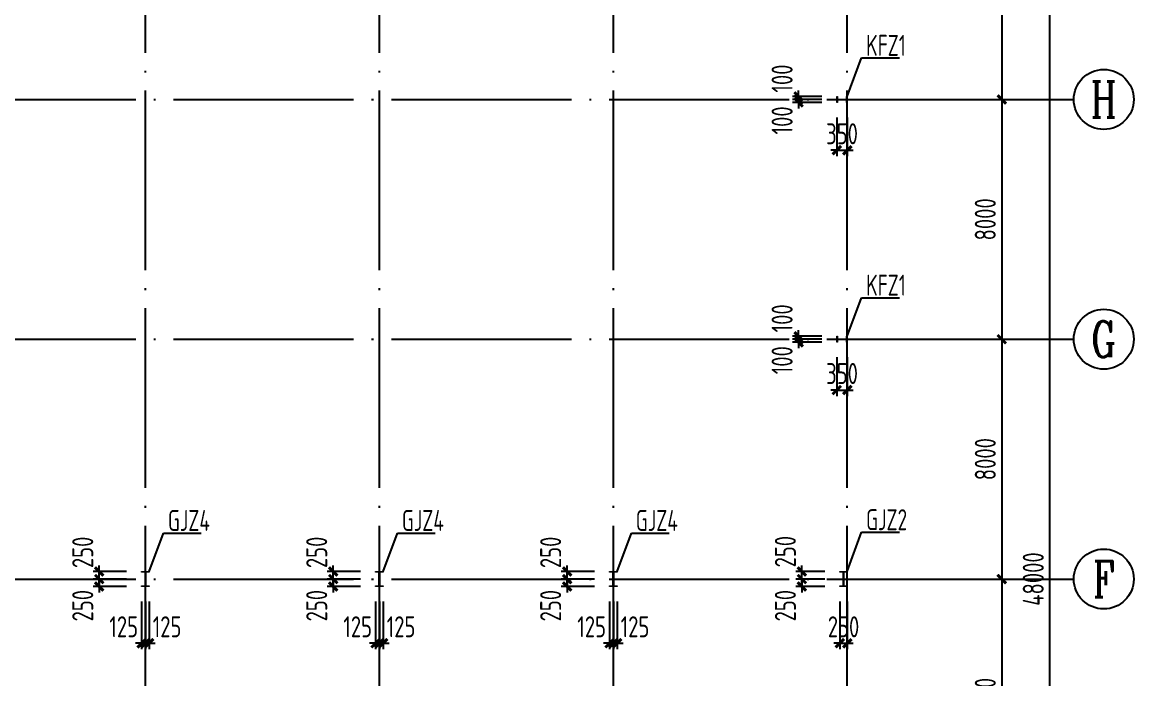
# Model space of a CAD drawing. Extents: x -2746917 to -971774, y -3334247 to -3250358.
# Drawn here: x -2142069 to -2123541, y -3295203 to -3284250 of the extents above; entities that cross this region are included whole.
import ezdxf
from ezdxf.enums import TextEntityAlignment as Align

# ---------------------------------------------------------------- set-up
doc = ezdxf.new("R2010")
doc.units = 0
doc.header["$LTSCALE"] = 1000
doc.header["$MEASUREMENT"] = 0
doc.header["$PDMODE"] = 35
doc.linetypes.add('DOTE', pattern=[2.42, 2, -0.2, 0.02, -0.2])
doc.layers.get('0').update_dxf_attribs({"linetype": 'CONTINUOUS'})
doc.layers.get('Defpoints').update_dxf_attribs({"linetype": 'CONTINUOUS'})
for name, color, linetype in [('AXIS', 253, 'DOTE'), ('COLU', 7, 'CONTINUOUS'), ('DIM', 3, 'CONTINUOUS'), ('NUM', 7, 'CONTINUOUS'), ('TEXT', 7, 'CONTINUOUS')]:
    doc.layers.add(name, color=color, linetype=linetype)
doc.styles.add('TSSD_Axis', font='Complex.shx', dxfattribs={"width": 0.7, "bigfont": 'hztxt.shx'})
doc.styles.add('TSSD_Dimension', font='tssdeng.shx', dxfattribs={"width": 0.75, "bigfont": 'Hztxt.shx'})
doc.styles.add('TSSD_Rein', font='Tssdeng.shx', dxfattribs={"width": 0.75, "bigfont": 'hztxt.shx'})
doc.dimstyles.new('TSSD_200_100', dxfattribs={"dimtxt": 350, "dimasz": 100, "dimexe": 100, "dimexo": 250, "dimgap": 100, "dimtad": 1, "dimdec": 0, "dimlfac": 2, "dimzin": 0, "dimdsep": 46, "dimtxsty": 'TSSD_Dimension', "dimblk": 'ARCHTICK', "dimcen": 0, "dimdle": 100, "dimclrt": 7, "dimadec": 0, "dimazin": 0, "dimtfac": 1, "dimtdec": 0, "dimtix": 1, "dimtmove": 2, "dimatfit": 3, "dimfxl": 1, "dimtolj": 1, "dimtzin": 0, "dimarcsym": 0})

# ---------------------------------------------------------------- blocks, each defined once
blk = doc.blocks.new('_ArchTick')
at = {"color": 0, "const_width": 0.5}
blk.add_lwpolyline([(-0.71, -0.71), (0.71, 0.71)], dxfattribs=at)
blk = doc.blocks.new('*D1140')
at = {"layer": 'Defpoints', "color": 0, "ltscale": 1.5}
for p in [(-2127316, -3281539), (-2127316, -3285539), (-2125741, -3285539)]:
    blk.add_point(p, dxfattribs=at)
at = {"layer": 'DIM', "color": 0, "lineweight": -2, "ltscale": 1.5}
for p, q in [((-2127066, -3281539), (-2125641, -3281539)), ((-2125741, -3281439), (-2125741, -3285639)), ((-2127066, -3285539), (-2125641, -3285539))]:
    blk.add_line(p, q, dxfattribs=at)
at = {"layer": 'DIM', "color": 0, "lineweight": -2, "ltscale": 1.5, "xscale": 100, "yscale": 100, "zscale": 100}
for p, rotation in [((-2125741, -3281539), 90), ((-2125741, -3285539), 270)]:
    blk.add_blockref('_ArchTick', p, dxfattribs=dict(at, rotation=rotation))
at = {"layer": 'DIM', "color": 7, "ltscale": 1.5, "insert": (-2126016, -3283539), "char_height": 350, "attachment_point": 5, "rotation": 90, "style": 'TSSD_Dimension'}
blk.add_mtext('\\A1;8000', dxfattribs=at)
blk = doc.blocks.new('*D1141')
at = {"layer": 'Defpoints', "color": 0, "ltscale": 1.5}
for p in [(-2127316, -3285539), (-2127316, -3289539), (-2125741, -3289539)]:
    blk.add_point(p, dxfattribs=at)
at = {"layer": 'DIM', "color": 0, "lineweight": -2, "ltscale": 1.5}
for p, q in [((-2125741, -3285439), (-2125741, -3289639)), ((-2127066, -3285539), (-2125641, -3285539)), ((-2127066, -3289539), (-2125641, -3289539))]:
    blk.add_line(p, q, dxfattribs=at)
at = {"layer": 'DIM', "color": 0, "lineweight": -2, "ltscale": 1.5, "xscale": 100, "yscale": 100, "zscale": 100}
for p, rotation in [((-2125741, -3285539), 90), ((-2125741, -3289539), 270)]:
    blk.add_blockref('_ArchTick', p, dxfattribs=dict(at, rotation=rotation))
at = {"layer": 'DIM', "color": 7, "ltscale": 1.5, "insert": (-2126016, -3287539), "char_height": 350, "attachment_point": 5, "rotation": 90, "style": 'TSSD_Dimension'}
blk.add_mtext('\\A1;8000', dxfattribs=at)
blk = doc.blocks.new('*D1142')
at = {"layer": 'Defpoints', "color": 0, "ltscale": 1.5}
for p in [(-2127316, -3289539), (-2127316, -3293539), (-2125741, -3293539)]:
    blk.add_point(p, dxfattribs=at)
at = {"layer": 'DIM', "color": 0, "lineweight": -2, "ltscale": 1.5}
for p, q in [((-2125741, -3289439), (-2125741, -3293639)), ((-2127066, -3289539), (-2125641, -3289539)), ((-2127066, -3293539), (-2125641, -3293539))]:
    blk.add_line(p, q, dxfattribs=at)
at = {"layer": 'DIM', "color": 0, "lineweight": -2, "ltscale": 1.5, "xscale": 100, "yscale": 100, "zscale": 100}
for p, rotation in [((-2125741, -3289539), 90), ((-2125741, -3293539), 270)]:
    blk.add_blockref('_ArchTick', p, dxfattribs=dict(at, rotation=rotation))
at = {"layer": 'DIM', "color": 7, "ltscale": 1.5, "insert": (-2126016, -3291539), "char_height": 350, "attachment_point": 5, "rotation": 90, "style": 'TSSD_Dimension'}
blk.add_mtext('\\A1;8000', dxfattribs=at)
blk = doc.blocks.new('*D1143')
at = {"layer": 'Defpoints', "color": 0, "ltscale": 1.5}
for p in [(-2127316, -3293539), (-2127316, -3297539), (-2125741, -3297539)]:
    blk.add_point(p, dxfattribs=at)
at = {"layer": 'DIM', "color": 0, "lineweight": -2, "ltscale": 1.5}
for p, q in [((-2127066, -3293539), (-2125641, -3293539)), ((-2125741, -3293439), (-2125741, -3297639)), ((-2127066, -3297539), (-2125641, -3297539))]:
    blk.add_line(p, q, dxfattribs=at)
at = {"layer": 'DIM', "color": 0, "lineweight": -2, "ltscale": 1.5, "xscale": 100, "yscale": 100, "zscale": 100}
for p, rotation in [((-2125741, -3293539), 90), ((-2125741, -3297539), 270)]:
    blk.add_blockref('_ArchTick', p, dxfattribs=dict(at, rotation=rotation))
at = {"layer": 'DIM', "color": 7, "ltscale": 1.5, "insert": (-2126016, -3295539), "char_height": 350, "attachment_point": 5, "rotation": 90, "style": 'TSSD_Dimension'}
blk.add_mtext('\\A1;8000', dxfattribs=at)
blk = doc.blocks.new('*D1146')
at = {"layer": 'Defpoints', "color": 0, "ltscale": 1.5}
for p in [(-2127316, -3281539), (-2124941, -3281539), (-2127316, -3305539)]:
    blk.add_point(p, dxfattribs=at)
at = {"layer": 'DIM', "color": 0, "lineweight": -2, "ltscale": 1.5}
for p, q in [((-2127066, -3281539), (-2124841, -3281539)), ((-2124941, -3305639), (-2124941, -3281439)), ((-2127066, -3305539), (-2124841, -3305539))]:
    blk.add_line(p, q, dxfattribs=at)
at = {"layer": 'DIM', "color": 0, "lineweight": -2, "ltscale": 1.5, "xscale": 100, "yscale": 100, "zscale": 100}
for p, rotation in [((-2124941, -3281539), 90), ((-2124941, -3305539), 270)]:
    blk.add_blockref('_ArchTick', p, dxfattribs=dict(at, rotation=rotation))
at = {"layer": 'DIM', "color": 7, "ltscale": 1.5, "insert": (-2125216, -3293539), "char_height": 350, "attachment_point": 5, "rotation": 90, "style": 'TSSD_Dimension'}
blk.add_mtext('\\A1;48000', dxfattribs=at)
blk = doc.blocks.new('*D1243')
at = {"layer": 'Defpoints', "color": 0, "ltscale": 1.5}
for p in [(-2140079, -3293664), (-2140016, -3293664), (-2140016, -3294610)]:
    blk.add_point(p, dxfattribs=at)
at = {"layer": 'DIM', "color": 0, "lineweight": -2, "ltscale": 1.5}
for p, q in [((-2140079, -3293914), (-2140079, -3294710)), ((-2140016, -3293914), (-2140016, -3294710)), ((-2140079, -3294610), (-2140179, -3294610)), ((-2140079, -3294610), (-2140016, -3294610)), ((-2140016, -3294610), (-2139916, -3294610))]:
    blk.add_line(p, q, dxfattribs=at)
at = {"layer": 'DIM', "color": 0, "lineweight": -2, "ltscale": 1.5, "xscale": 100, "yscale": 100, "zscale": 100}
blk.add_blockref('_ArchTick', (-2140079, -3294610), dxfattribs=at)
at = {"layer": 'DIM', "color": 0, "lineweight": -2, "ltscale": 1.5, "xscale": 100, "yscale": 100, "zscale": 100, "rotation": 180}
blk.add_blockref('_ArchTick', (-2140016, -3294610), dxfattribs=at)
at = {"layer": 'DIM', "color": 7, "ltscale": 1.5, "insert": (-2140378, -3294335), "char_height": 350, "attachment_point": 5, "style": 'TSSD_Dimension'}
blk.add_mtext('\\A1;125', dxfattribs=at)
blk = doc.blocks.new('*D1244')
at = {"layer": 'Defpoints', "color": 0, "ltscale": 1.5}
for p in [(-2140016, -3293664), (-2139954, -3293664), (-2139954, -3294610)]:
    blk.add_point(p, dxfattribs=at)
at = {"layer": 'DIM', "color": 0, "lineweight": -2, "ltscale": 1.5}
for p, q in [((-2140016, -3293914), (-2140016, -3294710)), ((-2139954, -3293914), (-2139954, -3294710)), ((-2140016, -3294610), (-2140116, -3294610)), ((-2140016, -3294610), (-2139954, -3294610)), ((-2139954, -3294610), (-2139854, -3294610))]:
    blk.add_line(p, q, dxfattribs=at)
at = {"layer": 'DIM', "color": 0, "lineweight": -2, "ltscale": 1.5, "xscale": 100, "yscale": 100, "zscale": 100}
blk.add_blockref('_ArchTick', (-2140016, -3294610), dxfattribs=at)
at = {"layer": 'DIM', "color": 0, "lineweight": -2, "ltscale": 1.5, "xscale": 100, "yscale": 100, "zscale": 100, "rotation": 180}
blk.add_blockref('_ArchTick', (-2139954, -3294610), dxfattribs=at)
at = {"layer": 'DIM', "color": 7, "ltscale": 1.5, "insert": (-2139655, -3294335), "char_height": 350, "attachment_point": 5, "style": 'TSSD_Dimension'}
blk.add_mtext('\\A1;125', dxfattribs=at)
blk = doc.blocks.new('*D1245')
at = {"layer": 'Defpoints', "color": 0, "ltscale": 1.5}
for p in [(-2140786, -3293414), (-2140079, -3293414), (-2140079, -3293539)]:
    blk.add_point(p, dxfattribs=at)
at = {"layer": 'DIM', "color": 0, "lineweight": -2, "ltscale": 1.5}
for p, q in [((-2140786, -3293414), (-2140786, -3293314)), ((-2140329, -3293414), (-2140886, -3293414)), ((-2140329, -3293539), (-2140886, -3293539)), ((-2140786, -3293539), (-2140786, -3293414)), ((-2140786, -3293539), (-2140786, -3293639))]:
    blk.add_line(p, q, dxfattribs=at)
at = {"layer": 'DIM', "color": 0, "lineweight": -2, "ltscale": 1.5, "xscale": 100, "yscale": 100, "zscale": 100}
for p, rotation in [((-2140786, -3293414), 270), ((-2140786, -3293539), 90)]:
    blk.add_blockref('_ArchTick', p, dxfattribs=dict(at, rotation=rotation))
at = {"layer": 'DIM', "color": 7, "ltscale": 1.5, "insert": (-2141061, -3293094), "char_height": 350, "attachment_point": 5, "rotation": 90, "style": 'TSSD_Dimension'}
blk.add_mtext('\\A1;250', dxfattribs=at)
blk = doc.blocks.new('*D1246')
at = {"layer": 'Defpoints', "color": 0, "ltscale": 1.5}
for p in [(-2140786, -3293539), (-2140079, -3293539), (-2140079, -3293664)]:
    blk.add_point(p, dxfattribs=at)
at = {"layer": 'DIM', "color": 0, "lineweight": -2, "ltscale": 1.5}
for p, q in [((-2140329, -3293539), (-2140886, -3293539)), ((-2140786, -3293539), (-2140786, -3293439)), ((-2140786, -3293664), (-2140786, -3293539)), ((-2140329, -3293664), (-2140886, -3293664)), ((-2140786, -3293664), (-2140786, -3293764))]:
    blk.add_line(p, q, dxfattribs=at)
at = {"layer": 'DIM', "color": 0, "lineweight": -2, "ltscale": 1.5, "xscale": 100, "yscale": 100, "zscale": 100}
for p, rotation in [((-2140786, -3293539), 270), ((-2140786, -3293664), 90)]:
    blk.add_blockref('_ArchTick', p, dxfattribs=dict(at, rotation=rotation))
at = {"layer": 'DIM', "color": 7, "ltscale": 1.5, "insert": (-2141061, -3293983), "char_height": 350, "attachment_point": 5, "rotation": 90, "style": 'TSSD_Dimension'}
blk.add_mtext('\\A1;250', dxfattribs=at)
blk = doc.blocks.new('*D1253')
at = {"layer": 'Defpoints', "color": 0, "ltscale": 1.5}
for p in [(-2136179, -3293664), (-2136116, -3293664), (-2136116, -3294610)]:
    blk.add_point(p, dxfattribs=at)
at = {"layer": 'DIM', "color": 0, "lineweight": -2, "ltscale": 1.5}
for p, q in [((-2136179, -3293914), (-2136179, -3294710)), ((-2136116, -3293914), (-2136116, -3294710)), ((-2136179, -3294610), (-2136279, -3294610)), ((-2136179, -3294610), (-2136116, -3294610)), ((-2136116, -3294610), (-2136016, -3294610))]:
    blk.add_line(p, q, dxfattribs=at)
at = {"layer": 'DIM', "color": 0, "lineweight": -2, "ltscale": 1.5, "xscale": 100, "yscale": 100, "zscale": 100}
blk.add_blockref('_ArchTick', (-2136179, -3294610), dxfattribs=at)
at = {"layer": 'DIM', "color": 0, "lineweight": -2, "ltscale": 1.5, "xscale": 100, "yscale": 100, "zscale": 100, "rotation": 180}
blk.add_blockref('_ArchTick', (-2136116, -3294610), dxfattribs=at)
at = {"layer": 'DIM', "color": 7, "ltscale": 1.5, "insert": (-2136478, -3294335), "char_height": 350, "attachment_point": 5, "style": 'TSSD_Dimension'}
blk.add_mtext('\\A1;125', dxfattribs=at)
blk = doc.blocks.new('*D1254')
at = {"layer": 'Defpoints', "color": 0, "ltscale": 1.5}
for p in [(-2136116, -3293664), (-2136054, -3293664), (-2136054, -3294610)]:
    blk.add_point(p, dxfattribs=at)
at = {"layer": 'DIM', "color": 0, "lineweight": -2, "ltscale": 1.5}
for p, q in [((-2136116, -3293914), (-2136116, -3294710)), ((-2136054, -3293914), (-2136054, -3294710)), ((-2136116, -3294610), (-2136216, -3294610)), ((-2136116, -3294610), (-2136054, -3294610)), ((-2136054, -3294610), (-2135954, -3294610))]:
    blk.add_line(p, q, dxfattribs=at)
at = {"layer": 'DIM', "color": 0, "lineweight": -2, "ltscale": 1.5, "xscale": 100, "yscale": 100, "zscale": 100}
blk.add_blockref('_ArchTick', (-2136116, -3294610), dxfattribs=at)
at = {"layer": 'DIM', "color": 0, "lineweight": -2, "ltscale": 1.5, "xscale": 100, "yscale": 100, "zscale": 100, "rotation": 180}
blk.add_blockref('_ArchTick', (-2136054, -3294610), dxfattribs=at)
at = {"layer": 'DIM', "color": 7, "ltscale": 1.5, "insert": (-2135755, -3294335), "char_height": 350, "attachment_point": 5, "style": 'TSSD_Dimension'}
blk.add_mtext('\\A1;125', dxfattribs=at)
blk = doc.blocks.new('*D1255')
at = {"layer": 'Defpoints', "color": 0, "ltscale": 1.5}
for p in [(-2136886, -3293414), (-2136179, -3293414), (-2136179, -3293539)]:
    blk.add_point(p, dxfattribs=at)
at = {"layer": 'DIM', "color": 0, "lineweight": -2, "ltscale": 1.5}
for p, q in [((-2136886, -3293414), (-2136886, -3293314)), ((-2136429, -3293414), (-2136986, -3293414)), ((-2136429, -3293539), (-2136986, -3293539)), ((-2136886, -3293539), (-2136886, -3293414)), ((-2136886, -3293539), (-2136886, -3293639))]:
    blk.add_line(p, q, dxfattribs=at)
at = {"layer": 'DIM', "color": 0, "lineweight": -2, "ltscale": 1.5, "xscale": 100, "yscale": 100, "zscale": 100}
for p, rotation in [((-2136886, -3293414), 270), ((-2136886, -3293539), 90)]:
    blk.add_blockref('_ArchTick', p, dxfattribs=dict(at, rotation=rotation))
at = {"layer": 'DIM', "color": 7, "ltscale": 1.5, "insert": (-2137161, -3293094), "char_height": 350, "attachment_point": 5, "rotation": 90, "style": 'TSSD_Dimension'}
blk.add_mtext('\\A1;250', dxfattribs=at)
blk = doc.blocks.new('*D1256')
at = {"layer": 'Defpoints', "color": 0, "ltscale": 1.5}
for p in [(-2136886, -3293539), (-2136179, -3293539), (-2136179, -3293664)]:
    blk.add_point(p, dxfattribs=at)
at = {"layer": 'DIM', "color": 0, "lineweight": -2, "ltscale": 1.5}
for p, q in [((-2136429, -3293539), (-2136986, -3293539)), ((-2136886, -3293539), (-2136886, -3293439)), ((-2136886, -3293664), (-2136886, -3293539)), ((-2136429, -3293664), (-2136986, -3293664)), ((-2136886, -3293664), (-2136886, -3293764))]:
    blk.add_line(p, q, dxfattribs=at)
at = {"layer": 'DIM', "color": 0, "lineweight": -2, "ltscale": 1.5, "xscale": 100, "yscale": 100, "zscale": 100}
for p, rotation in [((-2136886, -3293539), 270), ((-2136886, -3293664), 90)]:
    blk.add_blockref('_ArchTick', p, dxfattribs=dict(at, rotation=rotation))
at = {"layer": 'DIM', "color": 7, "ltscale": 1.5, "insert": (-2137161, -3293983), "char_height": 350, "attachment_point": 5, "rotation": 90, "style": 'TSSD_Dimension'}
blk.add_mtext('\\A1;250', dxfattribs=at)
blk = doc.blocks.new('*D1263')
at = {"layer": 'Defpoints', "color": 0, "ltscale": 1.5}
for p in [(-2132279, -3293664), (-2132216, -3293664), (-2132216, -3294610)]:
    blk.add_point(p, dxfattribs=at)
at = {"layer": 'DIM', "color": 0, "lineweight": -2, "ltscale": 1.5}
for p, q in [((-2132279, -3293914), (-2132279, -3294710)), ((-2132216, -3293914), (-2132216, -3294710)), ((-2132279, -3294610), (-2132379, -3294610)), ((-2132279, -3294610), (-2132216, -3294610)), ((-2132216, -3294610), (-2132116, -3294610))]:
    blk.add_line(p, q, dxfattribs=at)
at = {"layer": 'DIM', "color": 0, "lineweight": -2, "ltscale": 1.5, "xscale": 100, "yscale": 100, "zscale": 100}
blk.add_blockref('_ArchTick', (-2132279, -3294610), dxfattribs=at)
at = {"layer": 'DIM', "color": 0, "lineweight": -2, "ltscale": 1.5, "xscale": 100, "yscale": 100, "zscale": 100, "rotation": 180}
blk.add_blockref('_ArchTick', (-2132216, -3294610), dxfattribs=at)
at = {"layer": 'DIM', "color": 7, "ltscale": 1.5, "insert": (-2132578, -3294335), "char_height": 350, "attachment_point": 5, "style": 'TSSD_Dimension'}
blk.add_mtext('\\A1;125', dxfattribs=at)
blk = doc.blocks.new('*D1264')
at = {"layer": 'Defpoints', "color": 0, "ltscale": 1.5}
for p in [(-2132216, -3293664), (-2132154, -3293664), (-2132154, -3294610)]:
    blk.add_point(p, dxfattribs=at)
at = {"layer": 'DIM', "color": 0, "lineweight": -2, "ltscale": 1.5}
for p, q in [((-2132216, -3293914), (-2132216, -3294710)), ((-2132154, -3293914), (-2132154, -3294710)), ((-2132216, -3294610), (-2132316, -3294610)), ((-2132216, -3294610), (-2132154, -3294610)), ((-2132154, -3294610), (-2132054, -3294610))]:
    blk.add_line(p, q, dxfattribs=at)
at = {"layer": 'DIM', "color": 0, "lineweight": -2, "ltscale": 1.5, "xscale": 100, "yscale": 100, "zscale": 100}
blk.add_blockref('_ArchTick', (-2132216, -3294610), dxfattribs=at)
at = {"layer": 'DIM', "color": 0, "lineweight": -2, "ltscale": 1.5, "xscale": 100, "yscale": 100, "zscale": 100, "rotation": 180}
blk.add_blockref('_ArchTick', (-2132154, -3294610), dxfattribs=at)
at = {"layer": 'DIM', "color": 7, "ltscale": 1.5, "insert": (-2131855, -3294335), "char_height": 350, "attachment_point": 5, "style": 'TSSD_Dimension'}
blk.add_mtext('\\A1;125', dxfattribs=at)
blk = doc.blocks.new('*D1265')
at = {"layer": 'Defpoints', "color": 0, "ltscale": 1.5}
for p in [(-2132986, -3293414), (-2132279, -3293414), (-2132279, -3293539)]:
    blk.add_point(p, dxfattribs=at)
at = {"layer": 'DIM', "color": 0, "lineweight": -2, "ltscale": 1.5}
for p, q in [((-2132986, -3293414), (-2132986, -3293314)), ((-2132529, -3293414), (-2133086, -3293414)), ((-2132529, -3293539), (-2133086, -3293539)), ((-2132986, -3293539), (-2132986, -3293414)), ((-2132986, -3293539), (-2132986, -3293639))]:
    blk.add_line(p, q, dxfattribs=at)
at = {"layer": 'DIM', "color": 0, "lineweight": -2, "ltscale": 1.5, "xscale": 100, "yscale": 100, "zscale": 100}
for p, rotation in [((-2132986, -3293414), 270), ((-2132986, -3293539), 90)]:
    blk.add_blockref('_ArchTick', p, dxfattribs=dict(at, rotation=rotation))
at = {"layer": 'DIM', "color": 7, "ltscale": 1.5, "insert": (-2133261, -3293094), "char_height": 350, "attachment_point": 5, "rotation": 90, "style": 'TSSD_Dimension'}
blk.add_mtext('\\A1;250', dxfattribs=at)
blk = doc.blocks.new('*D1266')
at = {"layer": 'Defpoints', "color": 0, "ltscale": 1.5}
for p in [(-2132986, -3293539), (-2132279, -3293539), (-2132279, -3293664)]:
    blk.add_point(p, dxfattribs=at)
at = {"layer": 'DIM', "color": 0, "lineweight": -2, "ltscale": 1.5}
for p, q in [((-2132529, -3293539), (-2133086, -3293539)), ((-2132986, -3293539), (-2132986, -3293439)), ((-2132986, -3293664), (-2132986, -3293539)), ((-2132529, -3293664), (-2133086, -3293664)), ((-2132986, -3293664), (-2132986, -3293764))]:
    blk.add_line(p, q, dxfattribs=at)
at = {"layer": 'DIM', "color": 0, "lineweight": -2, "ltscale": 1.5, "xscale": 100, "yscale": 100, "zscale": 100}
for p, rotation in [((-2132986, -3293539), 270), ((-2132986, -3293664), 90)]:
    blk.add_blockref('_ArchTick', p, dxfattribs=dict(at, rotation=rotation))
at = {"layer": 'DIM', "color": 7, "ltscale": 1.5, "insert": (-2133261, -3293983), "char_height": 350, "attachment_point": 5, "rotation": 90, "style": 'TSSD_Dimension'}
blk.add_mtext('\\A1;250', dxfattribs=at)
blk = doc.blocks.new('*D1269')
at = {"layer": 'Defpoints', "color": 0, "ltscale": 1.5}
for p in [(-2128441, -3293664), (-2128316, -3293664), (-2128316, -3294610)]:
    blk.add_point(p, dxfattribs=at)
at = {"layer": 'DIM', "color": 0, "lineweight": -2, "ltscale": 1.5}
for p, q in [((-2128441, -3293914), (-2128441, -3294710)), ((-2128316, -3293914), (-2128316, -3294710)), ((-2128441, -3294610), (-2128541, -3294610)), ((-2128441, -3294610), (-2128316, -3294610)), ((-2128316, -3294610), (-2128216, -3294610))]:
    blk.add_line(p, q, dxfattribs=at)
at = {"layer": 'DIM', "color": 0, "lineweight": -2, "ltscale": 1.5, "xscale": 100, "yscale": 100, "zscale": 100}
blk.add_blockref('_ArchTick', (-2128441, -3294610), dxfattribs=at)
at = {"layer": 'DIM', "color": 0, "lineweight": -2, "ltscale": 1.5, "xscale": 100, "yscale": 100, "zscale": 100, "rotation": 180}
blk.add_blockref('_ArchTick', (-2128316, -3294610), dxfattribs=at)
at = {"layer": 'DIM', "color": 7, "ltscale": 1.5, "insert": (-2128379, -3294335), "char_height": 350, "attachment_point": 5, "style": 'TSSD_Dimension'}
blk.add_mtext('\\A1;250', dxfattribs=at)
blk = doc.blocks.new('*D1270')
at = {"layer": 'Defpoints', "color": 0, "ltscale": 1.5}
for p in [(-2129074, -3293414), (-2128441, -3293414), (-2128441, -3293539)]:
    blk.add_point(p, dxfattribs=at)
at = {"layer": 'DIM', "color": 0, "lineweight": -2, "ltscale": 1.5}
for p, q in [((-2129074, -3293414), (-2129074, -3293314)), ((-2128691, -3293414), (-2129174, -3293414)), ((-2128691, -3293539), (-2129174, -3293539)), ((-2129074, -3293539), (-2129074, -3293414)), ((-2129074, -3293539), (-2129074, -3293639))]:
    blk.add_line(p, q, dxfattribs=at)
at = {"layer": 'DIM', "color": 0, "lineweight": -2, "ltscale": 1.5, "xscale": 100, "yscale": 100, "zscale": 100}
for p, rotation in [((-2129074, -3293414), 270), ((-2129074, -3293539), 90)]:
    blk.add_blockref('_ArchTick', p, dxfattribs=dict(at, rotation=rotation))
at = {"layer": 'DIM', "color": 7, "ltscale": 1.5, "insert": (-2129349, -3293082), "char_height": 350, "attachment_point": 5, "rotation": 90, "style": 'TSSD_Dimension'}
blk.add_mtext('\\A1;250', dxfattribs=at)
blk = doc.blocks.new('*D1271')
at = {"layer": 'Defpoints', "color": 0, "ltscale": 1.5}
for p in [(-2129074, -3293539), (-2128441, -3293539), (-2128441, -3293664)]:
    blk.add_point(p, dxfattribs=at)
at = {"layer": 'DIM', "color": 0, "lineweight": -2, "ltscale": 1.5}
for p, q in [((-2128691, -3293539), (-2129174, -3293539)), ((-2129074, -3293539), (-2129074, -3293439)), ((-2129074, -3293664), (-2129074, -3293539)), ((-2128691, -3293664), (-2129174, -3293664)), ((-2129074, -3293664), (-2129074, -3293764))]:
    blk.add_line(p, q, dxfattribs=at)
at = {"layer": 'DIM', "color": 0, "lineweight": -2, "ltscale": 1.5, "xscale": 100, "yscale": 100, "zscale": 100}
for p, rotation in [((-2129074, -3293539), 270), ((-2129074, -3293664), 90)]:
    blk.add_blockref('_ArchTick', p, dxfattribs=dict(at, rotation=rotation))
at = {"layer": 'DIM', "color": 7, "ltscale": 1.5, "insert": (-2129349, -3293983), "char_height": 350, "attachment_point": 5, "rotation": 90, "style": 'TSSD_Dimension'}
blk.add_mtext('\\A1;250', dxfattribs=at)
blk = doc.blocks.new('*D1272')
at = {"layer": 'Defpoints', "color": 0, "ltscale": 1.5}
for p in [(-2128491, -3289489), (-2129128, -3289539), (-2128491, -3289539)]:
    blk.add_point(p, dxfattribs=at)
at = {"layer": 'DIM', "color": 0, "lineweight": -2, "ltscale": 1.5}
for p, q in [((-2128741, -3289489), (-2129228, -3289489)), ((-2129128, -3289489), (-2129128, -3289389)), ((-2129128, -3289489), (-2129128, -3289539)), ((-2128741, -3289539), (-2129228, -3289539)), ((-2129128, -3289539), (-2129128, -3289639))]:
    blk.add_line(p, q, dxfattribs=at)
at = {"layer": 'DIM', "color": 0, "lineweight": -2, "ltscale": 1.5, "xscale": 100, "yscale": 100, "zscale": 100}
for p, rotation in [((-2129128, -3289489), 270), ((-2129128, -3289539), 90)]:
    blk.add_blockref('_ArchTick', p, dxfattribs=dict(at, rotation=rotation))
at = {"layer": 'DIM', "color": 7, "ltscale": 1.5, "insert": (-2129403, -3289190), "char_height": 350, "attachment_point": 5, "rotation": 90, "style": 'TSSD_Dimension'}
blk.add_mtext('\\A1;100', dxfattribs=at)
blk = doc.blocks.new('*D1273')
at = {"layer": 'Defpoints', "color": 0, "ltscale": 1.5}
for p in [(-2129128, -3289589), (-2128491, -3289539), (-2128491, -3289589)]:
    blk.add_point(p, dxfattribs=at)
at = {"layer": 'DIM', "color": 0, "lineweight": -2, "ltscale": 1.5}
for p, q in [((-2129128, -3289539), (-2129128, -3289439)), ((-2128741, -3289539), (-2129228, -3289539)), ((-2128741, -3289589), (-2129228, -3289589)), ((-2129128, -3289539), (-2129128, -3289589)), ((-2129128, -3289589), (-2129128, -3289689))]:
    blk.add_line(p, q, dxfattribs=at)
at = {"layer": 'DIM', "color": 0, "lineweight": -2, "ltscale": 1.5, "xscale": 100, "yscale": 100, "zscale": 100}
for p, rotation in [((-2129128, -3289539), 270), ((-2129128, -3289589), 90)]:
    blk.add_blockref('_ArchTick', p, dxfattribs=dict(at, rotation=rotation))
at = {"layer": 'DIM', "color": 7, "ltscale": 1.5, "insert": (-2129403, -3289888), "char_height": 350, "attachment_point": 5, "rotation": 90, "style": 'TSSD_Dimension'}
blk.add_mtext('\\A1;100', dxfattribs=at)
blk = doc.blocks.new('*D1274')
at = {"layer": 'Defpoints', "color": 0, "ltscale": 1.5}
for p in [(-2128491, -3289589), (-2128316, -3289589), (-2128316, -3290386)]:
    blk.add_point(p, dxfattribs=at)
at = {"layer": 'DIM', "color": 0, "lineweight": -2, "ltscale": 1.5}
for p, q in [((-2128491, -3289839), (-2128491, -3290486)), ((-2128316, -3289839), (-2128316, -3290486)), ((-2128491, -3290386), (-2128591, -3290386)), ((-2128491, -3290386), (-2128316, -3290386)), ((-2128316, -3290386), (-2128216, -3290386))]:
    blk.add_line(p, q, dxfattribs=at)
at = {"layer": 'DIM', "color": 0, "lineweight": -2, "ltscale": 1.5, "xscale": 100, "yscale": 100, "zscale": 100}
blk.add_blockref('_ArchTick', (-2128491, -3290386), dxfattribs=at)
at = {"layer": 'DIM', "color": 0, "lineweight": -2, "ltscale": 1.5, "xscale": 100, "yscale": 100, "zscale": 100, "rotation": 180}
blk.add_blockref('_ArchTick', (-2128316, -3290386), dxfattribs=at)
at = {"layer": 'DIM', "color": 7, "ltscale": 1.5, "insert": (-2128404, -3290111), "char_height": 350, "attachment_point": 5, "style": 'TSSD_Dimension'}
blk.add_mtext('\\A1;350', dxfattribs=at)
blk = doc.blocks.new('*D1275')
at = {"layer": 'Defpoints', "color": 0, "ltscale": 1.5}
for p in [(-2129128, -3285539), (-2128491, -3285489), (-2128491, -3285539)]:
    blk.add_point(p, dxfattribs=at)
at = {"layer": 'DIM', "color": 0, "lineweight": -2, "ltscale": 1.5}
for p, q in [((-2129128, -3285489), (-2129128, -3285389)), ((-2128741, -3285489), (-2129228, -3285489)), ((-2128741, -3285539), (-2129228, -3285539)), ((-2129128, -3285489), (-2129128, -3285539)), ((-2129128, -3285539), (-2129128, -3285639))]:
    blk.add_line(p, q, dxfattribs=at)
at = {"layer": 'DIM', "color": 0, "lineweight": -2, "ltscale": 1.5, "xscale": 100, "yscale": 100, "zscale": 100}
for p, rotation in [((-2129128, -3285489), 270), ((-2129128, -3285539), 90)]:
    blk.add_blockref('_ArchTick', p, dxfattribs=dict(at, rotation=rotation))
at = {"layer": 'DIM', "color": 7, "ltscale": 1.5, "insert": (-2129403, -3285190), "char_height": 350, "attachment_point": 5, "rotation": 90, "style": 'TSSD_Dimension'}
blk.add_mtext('\\A1;100', dxfattribs=at)
blk = doc.blocks.new('*D1276')
at = {"layer": 'Defpoints', "color": 0, "ltscale": 1.5}
for p in [(-2129128, -3285589), (-2128491, -3285539), (-2128491, -3285589)]:
    blk.add_point(p, dxfattribs=at)
at = {"layer": 'DIM', "color": 0, "lineweight": -2, "ltscale": 1.5}
for p, q in [((-2129128, -3285539), (-2129128, -3285439)), ((-2128741, -3285539), (-2129228, -3285539)), ((-2128741, -3285589), (-2129228, -3285589)), ((-2129128, -3285539), (-2129128, -3285589)), ((-2129128, -3285589), (-2129128, -3285689))]:
    blk.add_line(p, q, dxfattribs=at)
at = {"layer": 'DIM', "color": 0, "lineweight": -2, "ltscale": 1.5, "xscale": 100, "yscale": 100, "zscale": 100}
for p, rotation in [((-2129128, -3285539), 270), ((-2129128, -3285589), 90)]:
    blk.add_blockref('_ArchTick', p, dxfattribs=dict(at, rotation=rotation))
at = {"layer": 'DIM', "color": 7, "ltscale": 1.5, "insert": (-2129403, -3285888), "char_height": 350, "attachment_point": 5, "rotation": 90, "style": 'TSSD_Dimension'}
blk.add_mtext('\\A1;100', dxfattribs=at)
blk = doc.blocks.new('*D1277')
at = {"layer": 'Defpoints', "color": 0, "ltscale": 1.5}
for p in [(-2128491, -3285589), (-2128316, -3285589), (-2128316, -3286386)]:
    blk.add_point(p, dxfattribs=at)
at = {"layer": 'DIM', "color": 0, "lineweight": -2, "ltscale": 1.5}
for p, q in [((-2128491, -3285839), (-2128491, -3286486)), ((-2128316, -3285839), (-2128316, -3286486)), ((-2128491, -3286386), (-2128591, -3286386)), ((-2128491, -3286386), (-2128316, -3286386)), ((-2128316, -3286386), (-2128216, -3286386))]:
    blk.add_line(p, q, dxfattribs=at)
at = {"layer": 'DIM', "color": 0, "lineweight": -2, "ltscale": 1.5, "xscale": 100, "yscale": 100, "zscale": 100}
blk.add_blockref('_ArchTick', (-2128491, -3286386), dxfattribs=at)
at = {"layer": 'DIM', "color": 0, "lineweight": -2, "ltscale": 1.5, "xscale": 100, "yscale": 100, "zscale": 100, "rotation": 180}
blk.add_blockref('_ArchTick', (-2128316, -3286386), dxfattribs=at)
at = {"layer": 'DIM', "color": 7, "ltscale": 1.5, "insert": (-2128404, -3286111), "char_height": 350, "attachment_point": 5, "style": 'TSSD_Dimension'}
blk.add_mtext('\\A1;350', dxfattribs=at)
blk = doc.blocks.new('ts_axno')
at = {"color": 0, "linetype": 'ByBlock', "lineweight": -2}
blk.add_circle((0, 0), 0.5, dxfattribs=at)
at = {"color": 0, "linetype": 'ByBlock', "lineweight": -2, "style": 'TSSD_Axis', "width": 0.7}
blk.add_attdef('A', text='', height=0.6, dxfattribs=at).set_placement((0, 0), align=Align.MIDDLE_CENTER)

msp = doc.modelspace()

# ---------------------------------------------------------------- linework, layer by layer
at = {"layer": 'AXIS', "ltscale": 1.5}
for p, q in [((-2140016.16, -3306538.58), (-2140016.16, -3280538.58)), ((-2136116.16, -3306538.58), (-2136116.16, -3280538.58)), ((-2132216.16, -3306538.58), (-2132216.16, -3280538.58)), ((-2128316.16, -3306538.58), (-2128316.16, -3280538.58)), ((-2172216.16, -3285538.58), (-2127316.16, -3285538.58)), ((-2172216.16, -3289538.58), (-2127316.16, -3289538.58)), ((-2172216.16, -3293538.58), (-2127316.16, -3293538.58))]:
    msp.add_line(p, q, dxfattribs=at)
at = {"layer": 'COLU', "lineweight": 5, "ltscale": 1.5}
for points in [[(-2128491.16, -3285488.58), (-2128478.16, -3285488.58), (-2128478.16, -3285588.58), (-2128491.16, -3285588.58)], [(-2128478.16, -3285532.08), (-2128329.16, -3285532.08), (-2128329.16, -3285545.08), (-2128478.16, -3285545.08)], [(-2128329.16, -3285488.58), (-2128316.16, -3285488.58), (-2128316.16, -3285588.58), (-2128329.16, -3285588.58)], [(-2128491.16, -3289488.58), (-2128478.16, -3289488.58), (-2128478.16, -3289588.58), (-2128491.16, -3289588.58)], [(-2128329.16, -3289488.58), (-2128316.16, -3289488.58), (-2128316.16, -3289588.58), (-2128329.16, -3289588.58)], [(-2128478.16, -3289532.08), (-2128329.16, -3289532.08), (-2128329.16, -3289545.08), (-2128478.16, -3289545.08)], [(-2140078.66, -3293426.58), (-2140078.66, -3293413.58), (-2139953.66, -3293413.58), (-2139953.66, -3293426.58)], [(-2140022.66, -3293650.58), (-2140022.66, -3293426.58), (-2140009.66, -3293426.58), (-2140009.66, -3293650.58)], [(-2136178.66, -3293426.58), (-2136178.66, -3293413.58), (-2136053.66, -3293413.58), (-2136053.66, -3293426.58)], [(-2136122.66, -3293650.58), (-2136122.66, -3293426.58), (-2136109.66, -3293426.58), (-2136109.66, -3293650.58)], [(-2132278.66, -3293426.58), (-2132278.66, -3293413.58), (-2132153.66, -3293413.58), (-2132153.66, -3293426.58)], [(-2132222.66, -3293650.58), (-2132222.66, -3293426.58), (-2132209.66, -3293426.58), (-2132209.66, -3293650.58)], [(-2128441.16, -3293426.58), (-2128441.16, -3293413.58), (-2128316.16, -3293413.58), (-2128316.16, -3293426.58)], [(-2128385.16, -3293650.58), (-2128385.16, -3293426.58), (-2128372.16, -3293426.58), (-2128372.16, -3293650.58)], [(-2140078.66, -3293663.58), (-2140078.66, -3293650.58), (-2139953.66, -3293650.58), (-2139953.66, -3293663.58)], [(-2136178.66, -3293663.58), (-2136178.66, -3293650.58), (-2136053.66, -3293650.58), (-2136053.66, -3293663.58)], [(-2132278.66, -3293663.58), (-2132278.66, -3293650.58), (-2132153.66, -3293650.58), (-2132153.66, -3293663.58)], [(-2128441.16, -3293663.58), (-2128441.16, -3293650.58), (-2128316.16, -3293650.58), (-2128316.16, -3293663.58)]]:
    msp.add_lwpolyline(points, close=True, dxfattribs=at)
at = {"layer": 'NUM'}
for p, q in [((-2128316.16, -3285488.58), (-2128077.35, -3284846.64)), ((-2128077.35, -3284846.64), (-2127447.88, -3284846.64)), ((-2128316.16, -3289488.58), (-2128077.35, -3288846.64)), ((-2128077.35, -3288846.64), (-2127447.88, -3288846.64)), ((-2139953.66, -3293413.58), (-2139714.85, -3292771.64)), ((-2139714.85, -3292771.64), (-2139085.38, -3292771.64)), ((-2136053.66, -3293413.58), (-2135814.85, -3292771.64)), ((-2135814.85, -3292771.64), (-2135185.38, -3292771.64)), ((-2132153.66, -3293413.58), (-2131914.85, -3292771.64)), ((-2131914.85, -3292771.64), (-2131285.38, -3292771.64)), ((-2128316.16, -3293413.58), (-2128077.35, -3292759.14)), ((-2128077.35, -3292759.14), (-2127447.88, -3292759.14))]:
    msp.add_line(p, q, dxfattribs=at)
at = {"layer": 'NUM', "ltscale": 1.5}
for p, q in [((-2127316.16, -3285538.58), (-2124541.16, -3285538.58)), ((-2127316.16, -3289538.58), (-2124541.16, -3289538.58)), ((-2127316.16, -3293538.58), (-2124541.16, -3293538.58))]:
    msp.add_line(p, q, dxfattribs=at)

# ---------------------------------------------------------------- block references
at = {"layer": 'NUM'}
ref = msp.add_blockref('ts_axno', (-2124041.16, -3285538.58), dxfattribs=dict(at, xscale=1000, yscale=1000, zscale=1000))
ref.add_attrib('F', 'H', dxfattribs={"height": 600, "style": 'TSSD_Axis', "width": 0.7}).set_placement((-2124041.16, -3285538.58), align=Align.MIDDLE_CENTER)
ref = msp.add_blockref('ts_axno', (-2124041.16, -3289538.58), dxfattribs=dict(at, xscale=1000, yscale=1000, zscale=1000))
ref.add_attrib('E', 'G', dxfattribs={"height": 600, "style": 'TSSD_Axis', "width": 0.7}).set_placement((-2124041.16, -3289538.58), align=Align.MIDDLE_CENTER)
ref = msp.add_blockref('ts_axno', (-2124041.16, -3293538.58), dxfattribs=dict(at, xscale=1000, yscale=1000, zscale=1000))
ref.add_attrib('D', 'F', dxfattribs={"height": 600, "style": 'TSSD_Axis', "width": 0.7}).set_placement((-2124041.16, -3293538.58), align=Align.MIDDLE_CENTER)

# ---------------------------------------------------------------- texts
at = {"layer": 'TEXT', "lineweight": 5, "style": 'TSSD_Rein', "width": 0.7}
for s, p in [('KFZ1', (-2128003.17, -3284811.63)), ('KFZ1', (-2128003.17, -3288811.63)), ('GJZ4', (-2139640.67, -3292736.63)), ('GJZ4', (-2135740.67, -3292736.63)), ('GJZ4', (-2131840.67, -3292736.63)), ('GJZ2', (-2128003.17, -3292724.13))]:
    msp.add_text(s, height=350, dxfattribs=at).set_placement(p)

# ---------------------------------------------------------------- dimensions: what is measured, and where the dimension line sits
at = {"layer": 'DIM', "ltscale": 1.5}
for base, p1, p2, picture, middle in [((-2125741.16, -3285538.58), (-2127316.16, -3281538.58), (-2127316.16, -3285538.58), '*D1140', (-2126016.16, -3283538.58)), ((-2124941.16, -3281538.58), (-2127316.16, -3305538.58), (-2127316.16, -3281538.58), '*D1146', (-2125216.16, -3293538.58)), ((-2125741.16, -3289538.58), (-2127316.16, -3285538.58), (-2127316.16, -3289538.58), '*D1141', (-2126016.16, -3287538.58)), ((-2125741.16, -3293538.58), (-2127316.16, -3289538.58), (-2127316.16, -3293538.58), '*D1142', (-2126016.16, -3291538.58)), ((-2125741.16, -3297538.58), (-2127316.16, -3293538.58), (-2127316.16, -3297538.58), '*D1143', (-2126016.16, -3295538.58))]:
    dim = msp.add_linear_dim(base=base, p1=p1, p2=p2, angle=270, dimstyle='TSSD_200_100', dxfattribs=at)
    dim.commit()
    dim.dimension.update_dxf_attribs({"geometry": picture, "text_midpoint": middle})
for base, p1, p2, picture, middle in [((-2129127.64, -3285538.58), (-2128491.16, -3285488.58), (-2128491.16, -3285538.58), '*D1275', (-2129402.64, -3285189.51)), ((-2129127.64, -3285588.58), (-2128491.16, -3285538.58), (-2128491.16, -3285588.58), '*D1276', (-2129402.64, -3285887.66)), ((-2129127.64, -3289538.58), (-2128491.16, -3289488.58), (-2128491.16, -3289538.58), '*D1272', (-2129402.64, -3289189.51)), ((-2129127.64, -3289588.58), (-2128491.16, -3289538.58), (-2128491.16, -3289588.58), '*D1273', (-2129402.64, -3289887.66)), ((-2140785.66, -3293413.58), (-2140078.66, -3293538.58), (-2140078.66, -3293413.58), '*D1245', (-2141060.66, -3293094.32)), ((-2136885.66, -3293413.58), (-2136178.66, -3293538.58), (-2136178.66, -3293413.58), '*D1255', (-2137160.66, -3293094.32)), ((-2132985.66, -3293413.58), (-2132278.66, -3293538.58), (-2132278.66, -3293413.58), '*D1265', (-2133260.66, -3293094.32)), ((-2129073.61, -3293413.58), (-2128441.16, -3293538.58), (-2128441.16, -3293413.58), '*D1270', (-2129348.61, -3293081.82)), ((-2140785.66, -3293538.58), (-2140078.66, -3293663.58), (-2140078.66, -3293538.58), '*D1246', (-2141060.66, -3293982.85)), ((-2136885.66, -3293538.58), (-2136178.66, -3293663.58), (-2136178.66, -3293538.58), '*D1256', (-2137160.66, -3293982.85)), ((-2132985.66, -3293538.58), (-2132278.66, -3293663.58), (-2132278.66, -3293538.58), '*D1266', (-2133260.66, -3293982.85)), ((-2129073.61, -3293538.58), (-2128441.16, -3293663.58), (-2128441.16, -3293538.58), '*D1271', (-2129348.61, -3293982.85))]:
    dim = msp.add_linear_dim(base=base, p1=p1, p2=p2, angle=90, dimstyle='TSSD_200_100', dxfattribs=at)
    dim.commit()
    dim.dimension.update_dxf_attribs({"geometry": picture, "text_midpoint": middle, "dimtype": 160})
for base, p1, p2, picture, middle in [((-2128316.16, -3286385.75), (-2128491.16, -3285588.58), (-2128316.16, -3285588.58), '*D1277', (-2128403.66, -3286110.75)), ((-2128316.16, -3290385.75), (-2128491.16, -3289588.58), (-2128316.16, -3289588.58), '*D1274', (-2128403.66, -3290110.75)), ((-2128316.16, -3294610.45), (-2128441.16, -3293663.58), (-2128316.16, -3293663.58), '*D1269', (-2128378.66, -3294335.45))]:
    dim = msp.add_linear_dim(base=base, p1=p1, p2=p2, dimstyle='TSSD_200_100', dxfattribs=at)
    dim.commit()
    dim.dimension.update_dxf_attribs({"geometry": picture, "text_midpoint": middle})
for base, p1, p2, picture, middle in [((-2140016.16, -3294610.45), (-2140078.66, -3293663.58), (-2140016.16, -3293663.58), '*D1243', (-2140377.73, -3294335.45)), ((-2139953.66, -3294610.45), (-2140016.16, -3293663.58), (-2139953.66, -3293663.58), '*D1244', (-2139654.59, -3294335.45)), ((-2136116.16, -3294610.45), (-2136178.66, -3293663.58), (-2136116.16, -3293663.58), '*D1253', (-2136477.73, -3294335.45)), ((-2136053.66, -3294610.45), (-2136116.16, -3293663.58), (-2136053.66, -3293663.58), '*D1254', (-2135754.59, -3294335.45)), ((-2132216.16, -3294610.45), (-2132278.66, -3293663.58), (-2132216.16, -3293663.58), '*D1263', (-2132577.73, -3294335.45)), ((-2132153.66, -3294610.45), (-2132216.16, -3293663.58), (-2132153.66, -3293663.58), '*D1264', (-2131854.59, -3294335.45))]:
    dim = msp.add_linear_dim(base=base, p1=p1, p2=p2, dimstyle='TSSD_200_100', dxfattribs=at)
    dim.commit()
    dim.dimension.update_dxf_attribs({"geometry": picture, "text_midpoint": middle, "dimtype": 160})

doc.saveas('drawing.dxf')
